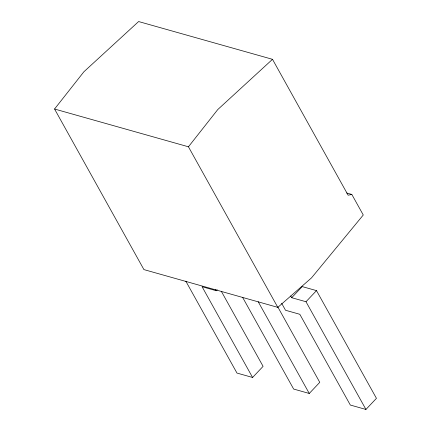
<?xml version="1.0" encoding="UTF-8"?>
<svg xmlns="http://www.w3.org/2000/svg" width="431" height="431" viewBox="0 0 431 431"><rect width="100%" height="100%" fill="white"/><g stroke="black" fill="none" stroke-linecap="round" stroke-linejoin="round"><path stroke-width="0.65" d="M54.554 109.021L83.894 71.772L138.615 21.55L272.5 59.322L348.14 195.221L351.831 194.451L363.268 214.999L311.484 277.903L277.812 307.368L143.927 269.596L54.554 109.021L188.439 146.793L277.812 307.368M188.439 146.793L217.779 109.549L272.5 59.322M221.378 291.404L263.093 366.35L252.588 377.47L202.074 286.712L216.357 290.742L217.267 289.777M290.736 295.962L291.712 297.708L302.212 286.593L316.494 290.623L376.446 398.33L365.941 409.45L350.322 405.043L299.809 314.291L285.527 310.261L281.626 303.252M291.712 297.708L305.994 301.738L316.494 290.623M242.594 297.331L293.646 389.053L309.264 393.46L319.77 382.34L277.882 307.082M346.653 192.991L351.831 194.451M252.588 377.47L236.969 373.063L185.815 281.157M305.994 301.738L365.941 409.45M258.212 301.738L309.264 393.46M215.705 289.578L216.357 290.742"/></g></svg>
